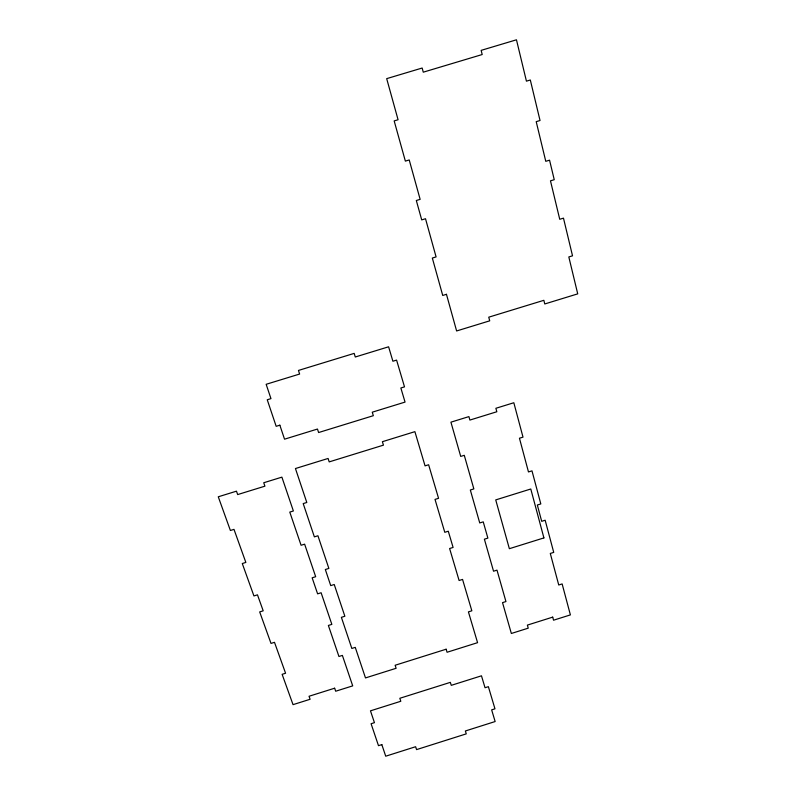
<?xml version="1.0" encoding="UTF-8"?>
<svg xmlns="http://www.w3.org/2000/svg" width="796" height="796" viewBox="0 0 796 796"><rect width="100%" height="100%" fill="white"/><g stroke="black" fill="none" stroke-linecap="round" stroke-linejoin="round"><path stroke-width="1.19" d="M381.831 744.618L378.488 745.673L371.085 723.723L374.448 722.668L370.468 710.838L400.806 701.266L399.831 698.281L450.337 682.361L451.262 685.346L481.471 675.814L485.033 687.734L488.376 686.679L494.963 708.818L491.649 709.863L495.142 721.544L465.361 730.977L466.257 733.872L416.567 749.613L415.621 746.728L385.722 756.2L381.831 744.618M446.128 649.218L395.134 665.257L396.119 668.292L365.493 677.923L355.265 647.377L351.832 648.451L341.385 617.328L344.857 616.243L334.24 584.513L330.728 585.607L325.335 569.518L328.857 568.424L317.932 535.768L314.37 536.872L303.206 503.589L306.798 502.485L295.445 468.536L328.091 458.456L329.206 461.889L383.453 445.143L382.388 441.7L414.895 431.661L425.054 465.869L428.626 464.764L438.556 498.306L435.014 499.41L444.785 532.305L448.287 531.221L453.093 547.439L449.611 548.524L459.103 580.503L462.556 579.418L471.839 610.801L468.416 611.875L477.57 642.67L447.063 652.262L446.128 649.218M552.713 617.129L527.38 625.099L528.236 628.163L511.35 633.477L502.525 602.632L505.938 601.557L496.993 570.135L493.54 571.21L484.386 539.19L487.868 538.106L483.242 521.858L479.739 522.952L470.327 490.008L473.849 488.903L464.277 455.312L460.715 456.416L450.924 422.169L468.914 416.606L469.889 420.069L496.823 411.751L495.878 408.288L513.828 402.746L523.002 437.133L519.45 438.228L528.474 471.938L531.987 470.854L540.812 503.928L537.33 505.012L541.688 521.31L545.16 520.236L553.727 552.384L550.295 553.459L558.742 585L562.135 583.926L570.394 614.9L553.548 620.203L552.713 617.129M334.638 688.212L309.037 696.261L310.102 699.276L293.037 704.649L282.122 674.321L285.575 673.237L274.491 642.322L271.008 643.417L259.685 611.915L263.197 610.821L257.476 594.841L253.934 595.945L242.282 563.538L245.845 562.424L233.994 529.37L230.392 530.484L218.273 496.794L236.472 491.172L237.676 494.575L264.919 486.167L263.735 482.754L281.893 477.142L293.376 510.982L289.784 512.097L301.077 545.27L304.629 544.165L315.674 576.712L312.151 577.806L317.614 593.846L321.116 592.751L331.842 624.372L328.38 625.457L338.937 656.491L342.38 655.407L352.708 685.873L335.683 691.226L334.638 688.212M543.907 537.907L509.36 548.693L495.729 499.908L530.783 489.003L543.907 537.907M279.844 425.183L276.172 426.318L267.247 399.761L270.958 398.627L266.153 384.299L299.624 374.05L298.46 370.439L354.18 353.384L355.285 356.996L388.607 346.797L392.896 361.235L396.587 360.1L404.507 386.866L400.856 387.99L405.045 402.089L372.259 412.189L373.334 415.691L318.609 432.536L317.475 429.044L284.54 439.183L279.844 425.183M446.457 294.311L442.735 295.455L432.327 258.053L436.089 256.909L425.512 218.731L421.711 219.885L416.318 200.502L420.139 199.348L409.224 159.956L405.363 161.12L394.169 120.912L398.07 119.738L386.687 78.645L422.159 68.028L423.273 72.177L482.197 54.536L481.152 50.367L516.465 39.8L526.435 81.162L530.315 79.998L540.036 120.504L536.206 121.659L545.767 161.319L549.558 160.175L554.245 179.697L550.474 180.841L559.737 219.288L563.478 218.144L572.523 255.824L568.822 256.949L577.727 293.863L544.772 303.963L543.857 300.311L488.744 317.186L489.719 320.828L456.615 330.967L446.457 294.311"/></g></svg>
